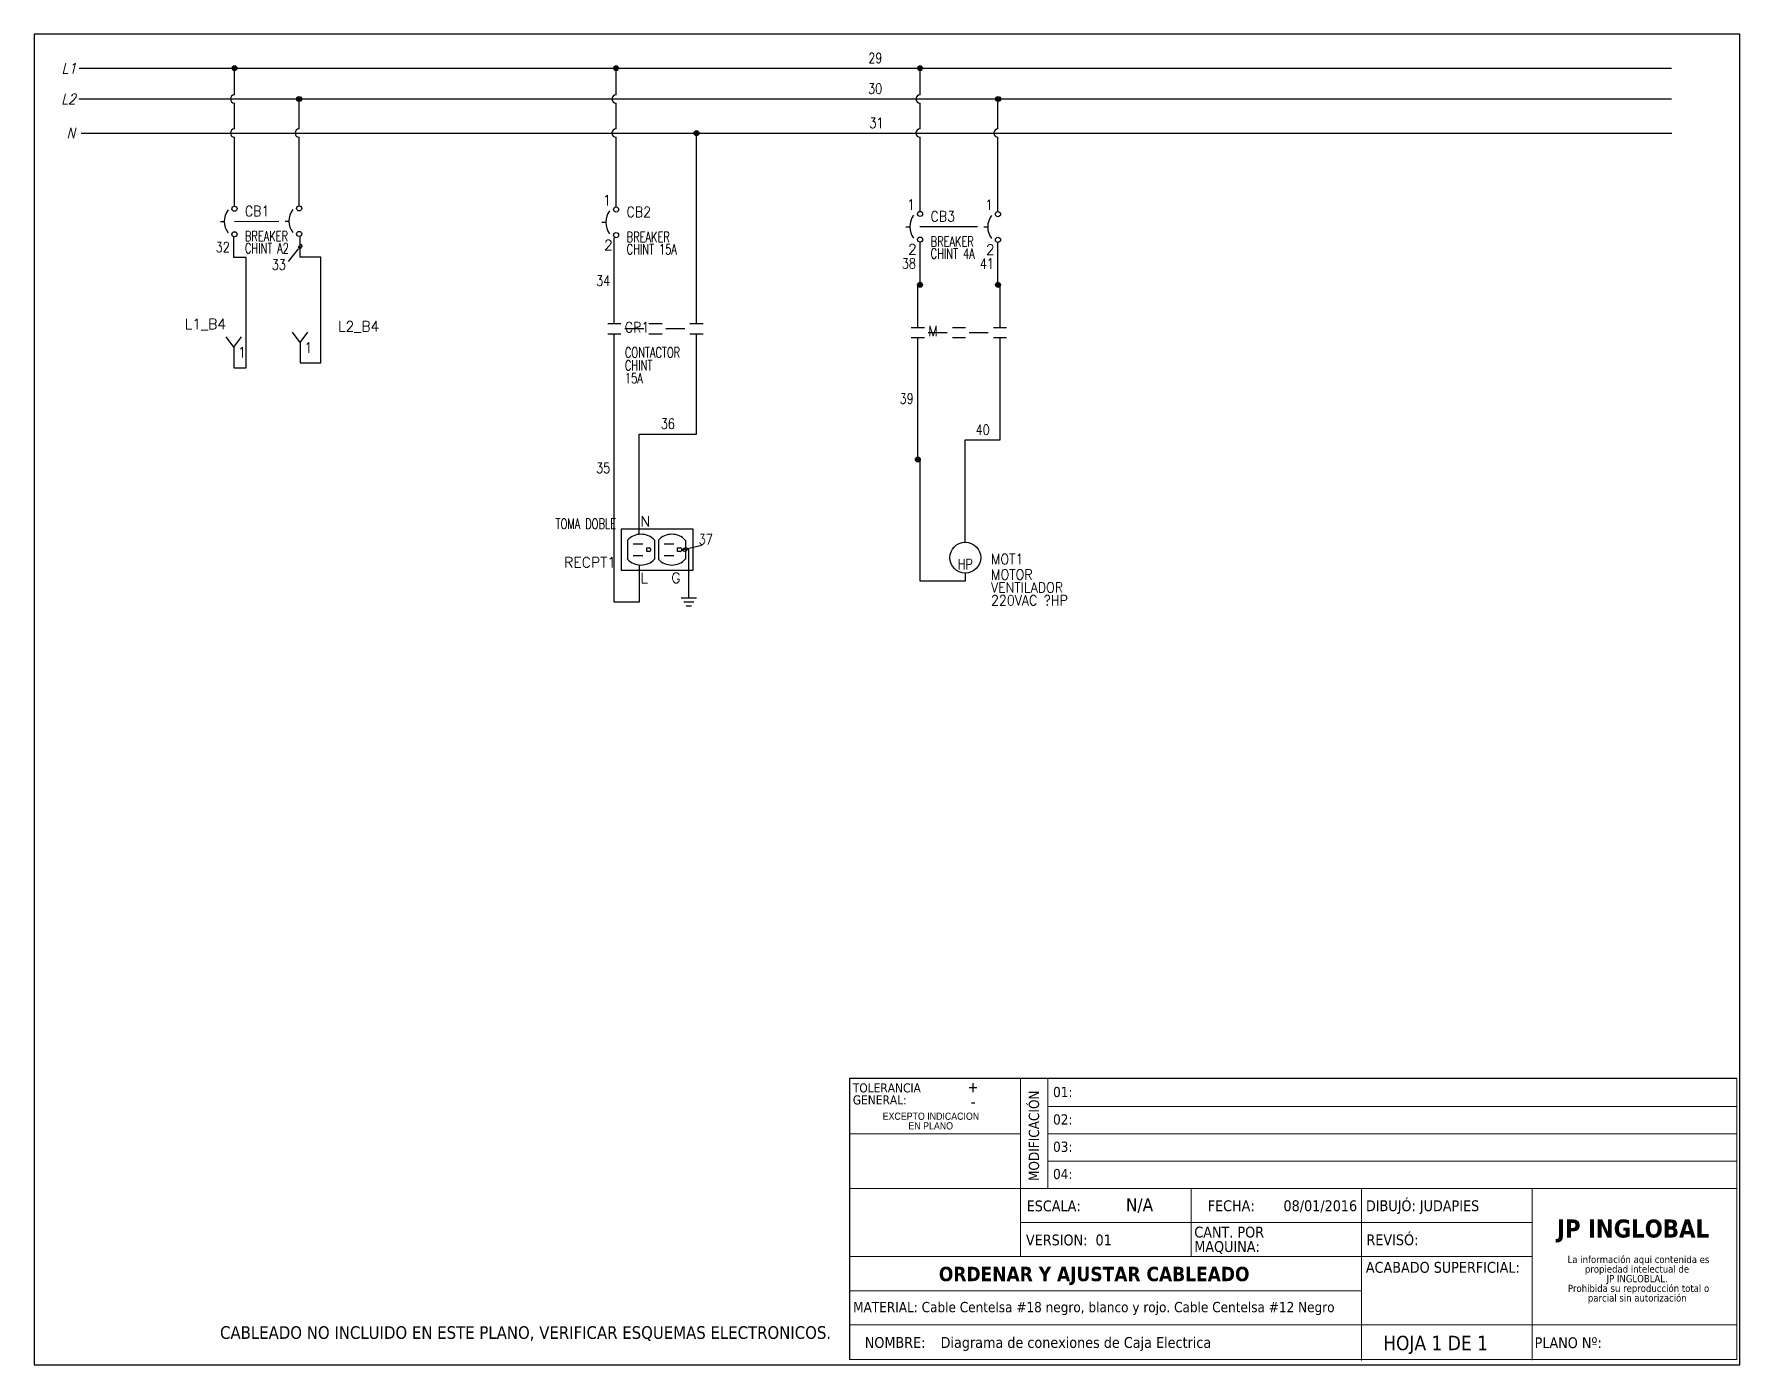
# Model space of a CAD drawing. Header units: millimetres. Extents: x 118.6 to 139.3, y 109.4 to 125.6.
import ezdxf
from ezdxf.enums import TextEntityAlignment as Align

# ---------------------------------------------------------------- set-up
doc = ezdxf.new("R2010")
doc.units = ezdxf.units.MM
doc.linetypes.add('CENTERX2', pattern=[20.32, 12.7, -2.54, 2.54, -2.54])
doc.linetypes.add('HIDDEN2', pattern=[0.1875, 0.125, -0.0625])
for name, color, linetype in [('CONTORNO', 179, 'Continuous'), ('DESC', 150, 'Continuous'), ('DESCCHILD', 20, 'Continuous'), ('LINK', 9, 'Continuous'), ('MISC', 7, 'Continuous'), ('SYMS', 7, 'Continuous'), ('TAGS', 150, 'Continuous'), ('TERMS', 123, 'Continuous'), ('WIRENO', 250, 'Continuous'), ('WIRES', 7, 'Continuous')]:
    doc.layers.add(name, color=color, linetype=linetype)
doc.styles.add('SLDTEXTSTYLE0', font='tahoma.ttf')
doc.styles.add('SLDTEXTSTYLE1', font='')
doc.styles.add('SLDTEXTSTYLE2', font='GOTHIC.TTF', dxfattribs={"width": 0.913})
doc.styles.add('WD', font='romans.shx')
doc.styles.get('SLDTEXTSTYLE1').set_extended_font_data('Tahoma', bold=True)

# ---------------------------------------------------------------- blocks, each defined once
blk = doc.blocks.new('VCB1')
at = {"linetype": 'HIDDEN2'}
blk.add_line((-0.171, 0), (-0.125, 0), dxfattribs=at)
for centre in [(0, 0.156), (0, -0.156)]:
    blk.add_circle(centre, 0.0312)
blk.add_arc((0.109, 0), 0.234, 143.1301, 216.8699)
at = {"style": 'WD'}
for tag, p, width in [('INST', (0.219, 0.388), 0.7), ('LOC', (0.219, 0.219), 0.7), ('TAG1', (0.127, 0.064), 0.9), ('XREF', (0.129, -0.09), 0.7), ('DESC1', (0.129, -0.242), 0.7), ('DESC2', (0.129, -0.389), 0.7)]:
    blk.add_attdef(tag, p, '', height=0.125, dxfattribs=dict(at, width=width))
at = {"linetype": 'Continuous', "style": 'WD'}
for tag, height, flags, p in [('TERM01', 0.125, 8, (-0.055, 0.207)), ('MFG', 0.01, 9, (-0.142, -0.088)), ('CAT', 0.01, 9, (-0.142, -0.073))]:
    blk.add_attdef(tag, text='', height=height, dxfattribs=dict(at, flags=flags)).set_placement(p, align=Align.RIGHT)
at = {"style": 'WD', "width": 0.7}
blk.add_attdef('RATING1', text='', height=0.125, dxfattribs=at).set_placement((-0.188, 0.062), align=Align.RIGHT)
at = {"color": 7, "style": 'WD'}
for tag, p in [('X4LINK', (-0.25, 0)), ('X1LINK', (0, 0))]:
    blk.add_attdef(tag, p, '', height=0.01, dxfattribs=at)
at = {"color": 7, "style": 'WD', "flags": 1}
for tag, p in [('X2TERM01', (0, 0.188)), ('X8TERM02', (0, -0.188))]:
    blk.add_attdef(tag, p, '', height=0.0125, dxfattribs=at)
at = {"linetype": 'Continuous', "style": 'WD', "flags": 9}
blk.add_attdef('ASSYCODE', text='', height=0.01, dxfattribs=at).set_placement((-0.153, -0.106), align=Align.CENTER)
at = {"style": 'WD', "flags": 9}
for tag, p in [('CONTACT', (-0.129, -0.129)), ('FAMILY', (-0.142, -0.036))]:
    blk.add_attdef(tag, text='', height=0.01, dxfattribs=at).set_placement(p, align=Align.RIGHT)
at = {"linetype": 'Continuous', "style": 'WD', "flags": 8}
blk.add_attdef('TERM02', text='', height=0.125, dxfattribs=at).set_placement((-0.041, -0.213), align=Align.TOP_RIGHT)
blk = doc.blocks.new('WDDOT')
for radius in [0.03, 0.0187, 0.00929]:
    blk.add_circle((0, 0), radius)
blk = doc.blocks.new('VMS21')
at = {"linetype": 'Continuous'}
for p, q in [((-0.08, 0.062), (0.08, 0.062)), ((-0.08, -0.062), (0.08, -0.062))]:
    blk.add_line(p, q, dxfattribs=at)
at = {"linetype": 'Continuous', "style": 'WD', "width": 0.9, "flags": 8}
blk.add_attdef('TERM01', text='', height=0.125, dxfattribs=at).set_placement((-0.031, 0.125), align=Align.RIGHT)
at = {"style": 'WD'}
for tag, p, width in [('INST', (0.125, 0.281), 0.7), ('LOC', (0.125, 0.111), 0.7), ('TAG2', (0.127, -0.045), 0.9), ('XREF', (0.129, -0.199), 0.7), ('DESC1', (0.129, -0.351), 0.7), ('DESC2', (0.129, -0.508), 0.7), ('DESC3', (0.129, -0.664), 0.7)]:
    blk.add_attdef(tag, p, '', height=0.125, dxfattribs=dict(at, width=width))
for tag, p, flags in [('FAMILY', (-0.181, 0.003), 9), ('CONTACT', (-0.181, -0.014), 1)]:
    blk.add_attdef(tag, p, '', height=0.01, dxfattribs=dict(at, flags=flags))
at = {"color": 7, "style": 'WD'}
for tag, p in [('X4LINK', (-0.141, 0)), ('X1LINK', (0.125, 0))]:
    blk.add_attdef(tag, p, '', height=0.01, dxfattribs=at)
at = {"color": 7, "style": 'WD', "flags": 1}
for tag, p in [('X2TERM01', (0, 0.062)), ('X8TERM02', (0, -0.062))]:
    blk.add_attdef(tag, p, '', height=0.0125, dxfattribs=at)
at = {"linetype": 'Continuous', "style": 'WD', "width": 0.9, "flags": 8}
blk.add_attdef('TERM02', text='', height=0.125, dxfattribs=at).set_placement((-0.031, -0.125), align=Align.TOP_RIGHT)
blk = doc.blocks.new('VCN1RDUP')
for p, q in [((-0.219, 0.25), (-0.219, -0.25)), ((0.656, 0.25), (-0.219, 0.25)), ((0.656, -0.25), (0.656, 0.25)), ((-0.14, 0.117), (-0.14, -0.117)), ((-0.071, 0.07), (0.046, 0.07)), ((0.093, -0.024), (0.093, 0.023)), ((0.093, 0.023), (0.125, 0.023)), ((0.14, 0.008), (0.14, -0.009)), ((0.187, 0.117), (0.187, -0.117)), ((0.235, 0.117), (0.235, -0.117)), ((0.304, 0.07), (0.421, 0.07)), ((0.468, -0.024), (0.468, 0.023)), ((0.468, 0.023), (0.5, 0.023)), ((0.515, 0.008), (0.515, -0.009)), ((0.562, 0.117), (0.562, -0.117)), ((-0.071, -0.071), (0.046, -0.071)), ((0.125, -0.024), (0.093, -0.024)), ((0.304, -0.071), (0.421, -0.071)), ((0.5, -0.024), (0.468, -0.024)), ((-0.219, -0.25), (0.656, -0.25))]:
    blk.add_line(p, q)
for centre, radius, start, end in [((0.023, -0.039), 0.226, 43.6028, 136.3972), ((0.125, 0.008), 0.015, 0, 90), ((0.398, -0.039), 0.226, 43.6028, 136.3972), ((0.5, 0.008), 0.015, 0, 90), ((0.023, 0.039), 0.226, 223.6028, 316.3972), ((0.125, -0.009), 0.015, 270, 0), ((0.398, 0.039), 0.226, 223.6028, 316.3972), ((0.5, -0.009), 0.015, 270, 0)]:
    blk.add_arc(centre, radius, start, end)
at = {"style": 'WD'}
for tag, width, p in [('INST', 0.7, (-0.281, 0.577)), ('LOC', 0.7, (-0.281, 0.408)), ('DESC1', 0.7, (-0.281, 0.252)), ('DESC2', 0.7, (-0.281, 0.095)), ('RATING1', 0.9, (-0.281, -0.061))]:
    blk.add_attdef(tag, text='', height=0.125, dxfattribs=dict(at, width=width)).set_placement(p, align=Align.RIGHT)
at = {"style": 'WD', "flags": 9}
blk.add_attdef('FAMILY', (-0.152, 0.205), '', height=0.01, rotation=90, dxfattribs=at)
at = {"linetype": 'Continuous', "style": 'WD', "flags": 9}
for tag, p in [('CAT', (-0.108, 0.23)), ('MFG', (-0.089, 0.228)), ('ASSYCODE', (-0.071, 0.23))]:
    blk.add_attdef(tag, text='', height=0.01, rotation=90, dxfattribs=at).set_placement(p, align=Align.CENTER)
at = {"linetype": 'Continuous', "style": 'WD', "flags": 8}
for tag, p in [('TERM02', (0.016, 0.281)), ('TERM05', (0.391, 0.281)), ('TERM06', (0.587, 0.08))]:
    blk.add_attdef(tag, p, '', height=0.125, dxfattribs=at)
at = {"style": 'WD', "flags": 1}
for tag, p in [('X2TERM02', (0, 0.188)), ('X1TERM03', (0.14, 0)), ('X2TERM05', (0.375, 0.188)), ('X1TERM06', (0.515, 0)), ('X8TERM01', (0, -0.188)), ('X8TERM04', (0.375, -0.188))]:
    blk.add_attdef(tag, p, '', height=0.0125, dxfattribs=at)
at = {"style": 'WD'}
blk.add_attdef('TAG1', text='', height=0.125, dxfattribs=at).set_placement((-0.281, -0.217), align=Align.RIGHT)
at = {"linetype": 'Continuous', "style": 'WD', "flags": 8}
for tag, p in [('TERM01', (0.016, -0.281)), ('TERM04', (0.391, -0.281))]:
    blk.add_attdef(tag, text='', height=0.125, dxfattribs=at).set_placement(p, align=Align.TOP_LEFT)
blk = doc.blocks.new('VGND2')
for p, q in [((0.09375, 0), (-0.09375, 0)), ((-0.0625, -0.046875), (0.0625, -0.046875)), ((-0.03125, -0.09375), (0.03125, -0.09375))]:
    blk.add_line(p, q)
at = {"style": 'WD', "flags": 1}
blk.add_attdef('X2TERM01', (0, 0), '', height=0.01, dxfattribs=at)
blk = doc.blocks.new('VCN1J_')
for q in [(-0.094, 0.062), (0.094, 0.062)]:
    blk.add_line((0, -0.063), q)
at = {"style": 'WD', "width": 0.7}
for tag, p in [('LOC', (-0.094, 0.743)), ('INST', (0.198, 0.912)), ('DESC1', (-0.094, 0.573)), ('DESC2', (-0.094, 0.417))]:
    blk.add_attdef(tag, text='', height=0.125, dxfattribs=at).set_placement(p, align=Align.RIGHT)
at = {"style": 'WD'}
blk.add_attdef('TAG1', text='', height=0.125, dxfattribs=at).set_placement((-0.094, 0.156), align=Align.RIGHT)
for tag, p, height, flags in [('FAMILY', (-0.194, 0.032), 0.01, 9), ('WDBLKNAM', (-0.194, 0.016), 0.01, 9), ('X8TERM01', (0, -0.063), 0.0125, 1), ('X8TERMDESC01', (0.053, -0.04), 0.01, 1)]:
    blk.add_attdef(tag, p, '', height=height, dxfattribs=dict(at, flags=flags))
for tag, p in [('X4LINK', (-0.125, 0.062)), ('X1LINK', (0.125, 0.062))]:
    blk.add_attdef(tag, p, '', height=0.01, dxfattribs=at)
at = {"linetype": 'Continuous', "style": 'WD', "flags": 9}
for tag, p in [('ASSYCODE', (-0.156, -0.063)), ('MFG', (-0.171, -0.031)), ('CAT', (-0.169, -0.012))]:
    blk.add_attdef(tag, text='', height=0.01, dxfattribs=at).set_placement(p, align=Align.CENTER)
at = {"linetype": 'Continuous', "style": 'WD', "flags": 8}
blk.add_attdef('TERM01', text='', height=0.125, dxfattribs=at).set_placement((0.047, -0.063), align=Align.TOP_LEFT)
blk = doc.blocks.new('HT0_LGENERIC')
at = {"style": 'WD', "oblique": 15, "width": 0.9}
blk.add_attdef('COLOR', text='', height=0.125, dxfattribs=at).set_placement((0, 0), align=Align.MIDDLE_CENTER)
at = {"color": 7, "style": 'WD'}
for tag, p in [('X4_TINY_DOT_DONT_REMOVE', (-0.125, 0)), ('X1_TINY_DOT_DONT_REMOVE', (0.125, 0))]:
    blk.add_attdef(tag, p, '', height=0.0001, dxfattribs=at)
at = {"style": 'WD', "flags": 1}
for tag, p in [('X4TERM01', (-0.125, 0)), ('X1TERM01', (0.125, 0))]:
    blk.add_attdef(tag, p, '', height=0.01, dxfattribs=at)
blk = doc.blocks.new('VMO12')
blk.add_circle((0, 0), 0.188)
at = {"linetype": 'Continuous', "style": 'WD', "flags": 8}
for tag, p in [('TERM01', (-0.031, 0.212)), ('TERM03', (-0.219, -0.135))]:
    blk.add_attdef(tag, text='', height=0.125, dxfattribs=at).set_placement(p, align=Align.RIGHT)
at = {"style": 'WD'}
for tag, p, width in [('INST', (0.318, 0.263), 0.7), ('LOC', (0.318, 0.094), 0.7), ('TAG1', (0.312, -0.079), 0.9), ('DESC1', (0.314, -0.268), 0.9), ('DESC2', (0.314, -0.424), 0.9), ('RATING3', (0.314, -0.737), 0.8), ('DESC3', (0.314, -0.581), 0.9), ('RATING4', (0.314, -0.893), 0.8), ('WDTAGALT', (0.312, -1.063), 0.7)]:
    blk.add_attdef(tag, p, '', height=0.125, dxfattribs=dict(at, width=width))
at = {"style": 'WD', "width": 0.8}
blk.add_attdef('RATING1', text='', height=0.125, dxfattribs=at).set_placement((0, 0), align=Align.CENTER)
at = {"linetype": 'Continuous', "style": 'WD', "flags": 9}
blk.add_attdef('ASSYCODE', text='', height=0.01, dxfattribs=at).set_placement((0, 0.125), align=Align.CENTER)
at = {"style": 'WD', "flags": 9}
blk.add_attdef('FAMILY', text='', height=0.01, dxfattribs=at).set_placement((-0.005, 0.17), align=Align.CENTER)
at = {"linetype": 'Continuous', "style": 'WD', "flags": 1}
for tag, p in [('MFG', (0, 0.14)), ('CAT', (0, 0.159))]:
    blk.add_attdef(tag, text='', height=0.01, dxfattribs=at).set_placement(p, align=Align.MIDDLE)
at = {"color": 7, "style": 'WD', "flags": 1}
for tag, p in [('X2TERM01', (0, 0.188)), ('X8TERM02', (0, -0.188))]:
    blk.add_attdef(tag, p, '', height=0.0125, dxfattribs=at)
at = {"style": 'WD', "width": 0.8}
blk.add_attdef('RATING2', text='', height=0.125, dxfattribs=at).set_placement((0, -0.016), align=Align.TOP_CENTER)
at = {"style": 'WD', "flags": 1}
blk.add_attdef('X0TERM03', (-0.138, -0.127), '', height=0.0125, dxfattribs=at)
at = {"linetype": 'Continuous', "style": 'WD', "flags": 8}
blk.add_attdef('TERM02', text='', height=0.125, dxfattribs=at).set_placement((-0.031, -0.209), align=Align.TOP_RIGHT)
blk = doc.blocks.new('WD_WNH')
at = {"linetype": 'Continuous', "style": 'WD', "width": 0.8}
blk.add_attdef('WIRENO', text='', height=0.125, dxfattribs=at).set_placement((0, 0.062), align=Align.CENTER)
at = {"style": 'WD', "flags": 1}
for tag, p in [('W01USER', (0, 0.078)), ('W02USER', (0, 0.07)), ('W03USER', (0, 0.062)), ('W04USER', (0, 0.055)), ('W05USER', (0, 0.047)), ('W06USER', (0, 0.039)), ('W07USER', (0, 0.031)), ('W08USER', (0, 0.023)), ('W09USER', (0, 0.016)), ('W10USER', (0, 0.008))]:
    blk.add_attdef(tag, text='', height=0.005, dxfattribs=at).set_placement(p, align=Align.CENTER)
blk = doc.blocks.new('WD_WNV')
at = {"linetype": 'Continuous', "style": 'WD', "width": 0.8}
blk.add_attdef('WIRENO', text='', height=0.125, dxfattribs=at).set_placement((-0.05, 0), align=Align.MIDDLE_RIGHT)
at = {"style": 'WD', "flags": 1}
for tag, p in [('W01USER', (-0.062, 0.094)), ('W02USER', (-0.062, 0.086)), ('W03USER', (-0.062, 0.078)), ('W04USER', (-0.062, 0.07)), ('W05USER', (-0.062, 0.062)), ('W06USER', (-0.062, 0.055)), ('W07USER', (-0.062, 0.047)), ('W08USER', (-0.062, 0.039)), ('W09USER', (-0.062, 0.031)), ('W10USER', (-0.062, 0.023))]:
    blk.add_attdef(tag, text='', height=0.005, dxfattribs=at).set_placement(p, align=Align.CENTER)
blk = doc.blocks.new('SW_NOTE_0')
at = {"layer": 'CONTORNO', "color": 0, "attachment_point": 2, "style": 'SLDTEXTSTYLE2'}
for s, insert, char_height in [('EXCEPTO INDICACION', (7.57, 1.35), 1.0583), ('EN PLANO', (7.54, -0.06), 1.058)]:
    blk.add_mtext(s, dxfattribs=dict(at, insert=insert, char_height=char_height))
blk = doc.blocks.new('SW_NOTE_2')
at = {"layer": 'CONTORNO', "color": 0, "char_height": 1.0583, "attachment_point": 2, "style": 'SLDTEXTSTYLE0'}
for s, insert in [('La información aqui contenida es ', (10.29, 1.34)), ('propiedad intelectual de', (10.08, -0.07)), ('JP INGLOBLAL.', (10.1, -1.48)), ('Prohibida su reproducción total o ', (10.3, -2.89)), ('parcial sin autorización', (10.12, -4.3))]:
    blk.add_mtext(s, dxfattribs=dict(at, insert=insert))
blk = doc.blocks.new('SW_NOTE_3')
at = {"color": 0, "linetype": 'Continuous', "lineweight": 0, "attachment_point": 1, "style": 'SLDTEXTSTYLE0'}
for s, insert, char_height in [('TOLERANCIA ', (0, 1.68), 1.3229), ('GENERAL:', (0, -0.08), 1.323)]:
    blk.add_mtext(s, dxfattribs=dict(at, insert=insert, char_height=char_height))
blk = doc.blocks.new('SW_NOTE_4')
at = {"color": 0, "linetype": 'Continuous', "lineweight": 0, "char_height": 1.587, "attachment_point": 1, "style": 'SLDTEXTSTYLE0'}
for s, insert in [('CANT. POR ', (0, 2.02)), ('MAQUINA:', (0, -0.1))]:
    blk.add_mtext(s, dxfattribs=dict(at, insert=insert))

msp = doc.modelspace()

# ---------------------------------------------------------------- linework, layer by layer
at = {"color": 7, "linetype": 'Continuous'}
for p, q in [((139.334, 125.621), (118.584, 125.621)), ((118.584, 125.621), (118.584, 109.436)), ((139.334, 109.436), (139.334, 125.621)), ((118.584, 109.436), (139.334, 109.436))]:
    msp.add_line(p, q, dxfattribs=at)
at = {"color": 7, "linetype": 'Continuous', "lineweight": 30}
for p, q in [((139.298, 112.919), (128.504, 112.919)), ((128.504, 112.919), (128.504, 109.501))]:
    msp.add_line(p, q, dxfattribs=at)
at = {"color": 7, "linetype": 'Continuous', "lineweight": 0}
for p, q in [((130.583, 112.919), (130.583, 110.752)), ((130.915, 112.919), (130.915, 111.582)), ((139.298, 112.578), (130.915, 112.578)), ((130.583, 112.246), (128.504, 112.246)), ((139.298, 112.246), (130.915, 112.246)), ((139.298, 111.914), (130.915, 111.914)), ((139.298, 111.582), (128.508, 111.582)), ((132.658, 111.582), (132.658, 110.752)), ((134.733, 111.582), (134.733, 109.49)), ((136.808, 111.582), (136.808, 109.493)), ((136.808, 111.167), (130.583, 111.167)), ((136.808, 110.752), (128.507, 110.752)), ((134.733, 110.337), (128.507, 110.337)), ((139.298, 109.922), (128.507, 109.922))]:
    msp.add_line(p, q, dxfattribs=at)
at = {"color": 7, "linetype": 'CENTERX2', "lineweight": 0}
for p, q in [((139.298, 112.919), (139.298, 109.501)), ((139.334, 112.853), (139.334, 109.436)), ((128.504, 109.501), (139.298, 109.501)), ((128.54, 109.436), (139.334, 109.436))]:
    msp.add_line(p, q, dxfattribs=at)
at = {"layer": 'LINK'}
for points in [[(121.021, 123.342), (121.559, 123.347)], [(129.36, 123.28), (130.06, 123.28)], [(125.77, 122.04), (126, 122.04)], [(126.27, 122.04), (126.5, 122.04)], [(129.46, 121.99), (129.69, 121.99)], [(129.96, 121.99), (130.19, 121.99)]]:
    msp.add_lwpolyline(points, dxfattribs=at)
at = {"layer": 'WIRENO'}
for points in [[(121.677, 122.857), (121.801, 123.01), (121.823, 123.013), (121.843, 123.037), (121.841, 123.059), (121.819, 123.057), (121.799, 123.032), (121.8, 123.021)], [(126.705, 119.402), (126.534, 119.359), (126.515, 119.371), (126.485, 119.363), (126.473, 119.344), (126.492, 119.333), (126.523, 119.34), (126.528, 119.35)]]:
    msp.add_lwpolyline(points, dxfattribs=at)
at = {"layer": 'WIRES'}
for p, q in [((119.133, 125.206), (138.502, 125.206)), ((121.021, 124.882), (121.021, 125.206)), ((125.663, 124.882), (125.663, 125.206)), ((129.361, 124.882), (129.361, 125.206)), ((119.127, 124.832), (138.502, 124.832)), ((121.021, 124.467), (121.021, 124.782)), ((121.808, 124.467), (121.808, 124.832)), ((125.663, 124.467), (125.663, 124.782)), ((129.361, 124.467), (129.361, 124.782)), ((130.309, 124.467), (130.309, 124.795)), ((130.311, 124.795), (130.311, 124.832)), ((119.155, 124.417), (138.507, 124.417)), ((121.021, 123.529), (121.021, 124.367)), ((121.808, 123.533), (121.808, 124.367)), ((125.663, 123.519), (125.663, 124.367)), ((126.642, 122.101), (126.642, 124.417)), ((129.361, 123.466), (129.361, 124.367)), ((130.309, 123.463), (130.309, 124.367)), ((121.014, 122.905), (121.014, 123.155)), ((121.821, 122.91), (121.821, 123.16)), ((125.642, 122.101), (125.642, 123.144)), ((129.361, 122.572), (129.361, 123.091)), ((130.309, 122.571), (130.309, 123.088)), ((121.164, 122.905), (121.014, 122.905)), ((121.164, 121.564), (121.164, 122.905)), ((122.071, 122.91), (121.821, 122.91)), ((122.071, 121.621), (122.071, 122.91)), ((129.334, 122.054), (129.334, 122.572)), ((129.334, 122.572), (129.361, 122.572)), ((130.334, 122.571), (130.309, 122.571)), ((130.334, 122.054), (130.334, 122.571)), ((121.014, 121.814), (121.014, 121.564)), ((121.821, 121.871), (121.821, 121.621)), ((125.642, 118.714), (125.642, 121.976)), ((126.642, 120.757), (126.642, 121.976)), ((129.334, 120.448), (129.334, 121.929)), ((130.334, 120.685), (130.334, 121.929)), ((121.821, 121.621), (122.071, 121.621)), ((121.014, 121.564), (121.164, 121.564)), ((125.944, 119.539), (125.944, 120.757)), ((125.944, 120.757), (126.642, 120.757)), ((129.911, 119.44), (129.911, 120.685)), ((129.911, 120.685), (130.334, 120.685)), ((129.363, 120.448), (129.334, 120.448)), ((129.363, 118.967), (129.363, 120.448)), ((126.548, 119.352), (126.459, 119.352)), ((126.548, 118.762), (126.548, 119.352)), ((125.944, 119.164), (125.944, 118.714)), ((129.911, 118.967), (129.363, 118.967)), ((129.911, 119.065), (129.911, 118.967)), ((125.944, 118.714), (125.642, 118.714))]:
    msp.add_line(p, q, dxfattribs=at)
for centre in [(121.021, 124.832), (125.663, 124.832), (129.361, 124.832), (121.021, 124.417), (121.808, 124.417), (125.663, 124.417), (129.361, 124.417), (130.309, 124.417)]:
    msp.add_arc(centre, 0.05, 90, 270, dxfattribs=at)

# ---------------------------------------------------------------- block references
at = {"color": 7, "linetype": 'Continuous', "lineweight": 0, "xscale": 0.083, "yscale": 0.083, "zscale": 0.083}
for name, p in [('SW_NOTE_3', (128.543, 112.72)), ('SW_NOTE_4', (132.697, 110.949))]:
    msp.add_blockref(name, p, dxfattribs=at)
at = {"layer": 'CONTORNO', "xscale": 0.083, "yscale": 0.083, "zscale": 0.083}
msp.add_blockref('SW_NOTE_0', (128.865, 112.392), dxfattribs=at)
at = {"layer": 'CONTORNO', "color": 7, "xscale": 0.083, "yscale": 0.083, "zscale": 0.083}
msp.add_blockref('SW_NOTE_2', (137.246, 110.651), dxfattribs=at)
at = {"layer": 'SYMS'}
ref = msp.add_blockref('HT0_LGENERIC', (119.008, 125.206), dxfattribs=at)
ref.add_attrib('X1_TINY_DOT_DONT_REMOVE', '.', (119.137, 125.206), dxfattribs={"layer": 'MISC', "color": 7, "height": 0.0001, "style": 'WD'})
ref.add_attrib('X4_TINY_DOT_DONT_REMOVE', '.', (118.912, 125.206), dxfattribs={"layer": 'MISC', "color": 7, "height": 0.0001, "style": 'WD'})
ref.add_attrib('COLOR', 'L1', dxfattribs={"layer": 'MISC', "height": 0.125, "style": 'WD', "oblique": 15, "width": 0.9}).set_placement((119.008, 125.206), align=Align.MIDDLE_CENTER)
for name, p in [('WDDOT', (121.021, 125.206)), ('WDDOT', (125.663, 125.206)), ('WDDOT', (129.361, 125.206)), ('WDDOT', (121.808, 124.832)), ('WDDOT', (130.311, 124.832)), ('WDDOT', (126.642, 124.417)), ('WDDOT', (129.361, 122.572)), ('WDDOT', (130.309, 122.571)), ('VMS21', (126.142, 122.038)), ('VMS21', (126.642, 122.038)), ('VMS21', (129.834, 121.991)), ('VMS21', (130.334, 121.991)), ('WDDOT', (129.334, 120.448)), ('VGND2', (126.548, 118.762))]:
    msp.add_blockref(name, p, dxfattribs=at)
ref = msp.add_blockref('HT0_LGENERIC', (119.002, 124.832), dxfattribs=at)
ref.add_attrib('X1_TINY_DOT_DONT_REMOVE', '.', (119.131, 124.832), dxfattribs={"layer": 'MISC', "color": 7, "height": 0.0001, "style": 'WD'})
ref.add_attrib('X4_TINY_DOT_DONT_REMOVE', '.', (118.906, 124.832), dxfattribs={"layer": 'MISC', "color": 7, "height": 0.0001, "style": 'WD'})
ref.add_attrib('COLOR', 'L2', dxfattribs={"layer": 'MISC', "height": 0.125, "style": 'WD', "oblique": 15, "width": 0.9}).set_placement((119.002, 124.832), align=Align.MIDDLE_CENTER)
ref = msp.add_blockref('HT0_LGENERIC', (119.03, 124.418), dxfattribs=at)
ref.add_attrib('X1_TINY_DOT_DONT_REMOVE', '.', (119.132, 124.418), dxfattribs={"layer": 'MISC', "color": 7, "height": 0.0001, "style": 'WD'})
ref.add_attrib('X4_TINY_DOT_DONT_REMOVE', '.', (118.962, 124.418), dxfattribs={"layer": 'MISC', "color": 7, "height": 0.0001, "style": 'WD'})
ref.add_attrib('COLOR', 'N', dxfattribs={"layer": 'MISC', "height": 0.125, "style": 'WD', "oblique": 15, "width": 0.9}).set_placement((119.03, 124.418), align=Align.MIDDLE_CENTER)
ref = msp.add_blockref('VCB1', (121.021, 123.342), dxfattribs=dict(at, xscale=0.996, yscale=0.996, zscale=0.996))
ref.add_attrib('DESC2', 'CHINT A2', (121.149, 122.954), dxfattribs={"layer": 'DESC', "height": 0.1245, "style": 'WD', "width": 0.7})
ref.add_attrib('DESC1', 'BREAKER', (121.149, 123.101), dxfattribs={"layer": 'DESC', "height": 0.1245, "style": 'WD', "width": 0.7})
ref.add_attrib('TAG1', 'CB1', (121.148, 123.406), dxfattribs={"layer": 'TAGS', "height": 0.1245, "style": 'WD', "width": 0.9})
at = {"layer": 'SYMS', "xscale": 0.996, "yscale": 0.996, "zscale": 0.996}
msp.add_blockref('VCB1', (121.808, 123.346), dxfattribs=at)
at = {"layer": 'SYMS'}
ref = msp.add_blockref('VCB1', (125.663, 123.332), dxfattribs=at)
ref.add_attrib('DESC2', 'CHINT 15A', (125.792, 122.942), dxfattribs={"layer": 'DESC', "height": 0.125, "style": 'WD', "width": 0.7})
ref.add_attrib('DESC1', 'BREAKER ', (125.792, 123.09), dxfattribs={"layer": 'DESC', "height": 0.125, "style": 'WD', "width": 0.7})
ref.add_attrib('TAG1', 'CB2', (125.79, 123.396), dxfattribs={"layer": 'TAGS', "height": 0.125, "style": 'WD', "width": 0.9})
ref.add_attrib('TERM02', '2', dxfattribs={"layer": 'TERMS', "linetype": 'Continuous', "height": 0.125, "style": 'WD', "flags": 8}).set_placement((125.623, 123.118), align=Align.TOP_RIGHT)
ref.add_attrib('TERM01', '1', dxfattribs={"layer": 'TERMS', "linetype": 'Continuous', "height": 0.125, "style": 'WD', "flags": 8}).set_placement((125.608, 123.538), align=Align.RIGHT)
ref = msp.add_blockref('VCB1', (129.361, 123.278), dxfattribs=at)
ref.add_attrib('DESC2', 'CHINT 4A', (129.49, 122.889), dxfattribs={"layer": 'DESC', "height": 0.125, "style": 'WD', "width": 0.7})
ref.add_attrib('DESC1', 'BREAKER', (129.49, 123.036), dxfattribs={"layer": 'DESC', "height": 0.125, "style": 'WD', "width": 0.7})
ref.add_attrib('TAG1', 'CB3', (129.488, 123.342), dxfattribs={"layer": 'TAGS', "height": 0.125, "style": 'WD', "width": 0.9})
ref.add_attrib('TERM02', '2', dxfattribs={"layer": 'TERMS', "linetype": 'Continuous', "height": 0.125, "style": 'WD', "flags": 8}).set_placement((129.321, 123.065), align=Align.TOP_RIGHT)
ref.add_attrib('TERM01', '1', dxfattribs={"layer": 'TERMS', "linetype": 'Continuous', "height": 0.125, "style": 'WD', "flags": 8}).set_placement((129.306, 123.485), align=Align.RIGHT)
ref = msp.add_blockref('VCB1', (130.309, 123.275), dxfattribs=at)
ref.add_attrib('TERM02', '2', dxfattribs={"layer": 'TERMS', "linetype": 'Continuous', "height": 0.125, "style": 'WD', "flags": 8}).set_placement((130.268, 123.062), align=Align.TOP_RIGHT)
ref.add_attrib('TERM01', '1', dxfattribs={"layer": 'TERMS', "linetype": 'Continuous', "height": 0.125, "style": 'WD', "flags": 8}).set_placement((130.254, 123.482), align=Align.RIGHT)
ref = msp.add_blockref('VCN1J_', (121.014, 121.877), dxfattribs=at)
ref.add_attrib('TAG1', 'L1_B4', dxfattribs={"layer": 'TAGS', "height": 0.125, "style": 'WD'}).set_placement((120.92, 122.033), align=Align.RIGHT)
ref.add_attrib('TERM01', '1', dxfattribs={"layer": 'TERMS', "linetype": 'Continuous', "height": 0.125, "style": 'WD', "flags": 8}).set_placement((121.061, 121.814), align=Align.TOP_LEFT)
ref = msp.add_blockref('VCN1J_', (121.821, 121.933), dxfattribs=at)
ref.add_attrib('TAG1', 'L2_B4', dxfattribs={"layer": 'TAGS', "height": 0.125, "style": 'WD'}).set_placement((122.784, 122.004), align=Align.RIGHT)
ref.add_attrib('TERM01', '1', dxfattribs={"layer": 'TERMS', "linetype": 'Continuous', "height": 0.125, "style": 'WD', "flags": 8}).set_placement((121.868, 121.871), align=Align.TOP_LEFT)
ref = msp.add_blockref('VMS21', (125.642, 122.038), dxfattribs=at)
ref.add_attrib('DESC3', '15A', (125.771, 121.374), dxfattribs={"layer": 'DESCCHILD', "height": 0.125, "style": 'WD', "width": 0.7})
ref.add_attrib('DESC2', 'CHINT', (125.771, 121.53), dxfattribs={"layer": 'DESCCHILD', "height": 0.125, "style": 'WD', "width": 0.7})
ref.add_attrib('DESC1', 'CONTACTOR', (125.771, 121.687), dxfattribs={"layer": 'DESCCHILD', "height": 0.125, "style": 'WD', "width": 0.7})
ref.add_attrib('TAG2', 'CR1', (125.769, 121.993), dxfattribs={"layer": 'TAGS', "height": 0.125, "style": 'WD', "width": 0.9})
ref = msp.add_blockref('VMS21', (129.334, 121.991), dxfattribs=at)
ref.add_attrib('TAG2', 'M', (129.461, 121.946), dxfattribs={"layer": 'TAGS', "height": 0.125, "style": 'WD', "width": 0.9})
ref = msp.add_blockref('VCN1RDUP', (125.944, 119.351), dxfattribs=at)
ref.add_attrib('TERM04', 'G', dxfattribs={"layer": 'TERMS', "linetype": 'Continuous', "height": 0.125, "style": 'WD', "flags": 8}).set_placement((126.335, 119.07), align=Align.TOP_LEFT)
ref.add_attrib('TERM01', 'L', dxfattribs={"layer": 'TERMS', "linetype": 'Continuous', "height": 0.125, "style": 'WD', "flags": 8}).set_placement((125.96, 119.07), align=Align.TOP_LEFT)
ref.add_attrib('TERM02', 'N', (125.96, 119.633), dxfattribs={"layer": 'TERMS', "linetype": 'Continuous', "height": 0.125, "style": 'WD', "flags": 8})
ref.add_attrib('DESC1', 'TOMA DOBLE', dxfattribs={"layer": 'DESC', "height": 0.125, "style": 'WD', "width": 0.7}).set_placement((125.663, 119.603), align=Align.RIGHT)
ref.add_attrib('TAG1', 'RECPT1', dxfattribs={"layer": 'TAGS', "height": 0.125, "style": 'WD'}).set_placement((125.663, 119.134), align=Align.RIGHT)
ref = msp.add_blockref('VMO12', (129.911, 119.253), dxfattribs=at)
ref.add_attrib('DESC3', '220VAC ?HP', (130.224, 118.672), dxfattribs={"layer": 'DESC', "height": 0.125, "style": 'WD', "width": 0.9})
ref.add_attrib('RATING2', 'HP', dxfattribs={"layer": 'MISC', "height": 0.125, "style": 'WD', "width": 0.8}).set_placement((129.911, 119.236), align=Align.TOP_CENTER)
ref.add_attrib('DESC1', 'MOTOR', (130.224, 118.985), dxfattribs={"layer": 'DESC', "height": 0.125, "style": 'WD', "width": 0.9})
ref.add_attrib('DESC2', 'VENTILADOR', (130.224, 118.828), dxfattribs={"layer": 'DESC', "height": 0.125, "style": 'WD', "width": 0.9})
ref.add_attrib('TAG1', 'MOT1', (130.223, 119.174), dxfattribs={"layer": 'TAGS', "height": 0.125, "style": 'WD', "width": 0.9})
at = {"layer": 'WIRENO'}
ref = msp.add_blockref('WD_WNH', (128.817, 125.206), dxfattribs=at)
ref.add_attrib('WIRENO', '29', dxfattribs={"linetype": 'Continuous', "height": 0.125, "style": 'WD', "width": 0.8}).set_placement((128.817, 125.268), align=Align.CENTER)
ref = msp.add_blockref('WD_WNH', (128.815, 124.832), dxfattribs=at)
ref.add_attrib('WIRENO', '30', dxfattribs={"linetype": 'Continuous', "height": 0.125, "style": 'WD', "width": 0.8}).set_placement((128.815, 124.895), align=Align.CENTER)
ref = msp.add_blockref('WD_WNH', (128.831, 124.417), dxfattribs=at)
ref.add_attrib('WIRENO', '31', dxfattribs={"linetype": 'Continuous', "height": 0.125, "style": 'WD', "width": 0.8}).set_placement((128.831, 124.479), align=Align.CENTER)
ref = msp.add_blockref('WD_WNV', (121.014, 123.03), dxfattribs=at)
ref.add_attrib('WIRENO', '32', dxfattribs={"linetype": 'Continuous', "height": 0.125, "style": 'WD', "width": 0.8}).set_placement((120.964, 123.03), align=Align.MIDDLE_RIGHT)
ref = msp.add_blockref('WD_WNV', (121.821, 123.035), dxfattribs=at)
ref.add_attrib('WIRENO', '33', dxfattribs={"linetype": 'Continuous', "height": 0.125, "style": 'WD', "width": 0.8}).set_placement((121.646, 122.818), align=Align.MIDDLE_RIGHT)
ref = msp.add_blockref('WD_WNV', (129.361, 122.831), dxfattribs=at)
ref.add_attrib('WIRENO', '38', dxfattribs={"linetype": 'Continuous', "height": 0.125, "style": 'WD', "width": 0.8}).set_placement((129.311, 122.831), align=Align.MIDDLE_RIGHT)
ref = msp.add_blockref('WD_WNV', (130.309, 122.829), dxfattribs=at)
ref.add_attrib('WIRENO', '41', dxfattribs={"linetype": 'Continuous', "height": 0.125, "style": 'WD', "width": 0.8}).set_placement((130.259, 122.829), align=Align.MIDDLE_RIGHT)
ref = msp.add_blockref('WD_WNV', (125.642, 122.622), dxfattribs=at)
ref.add_attrib('WIRENO', '34', dxfattribs={"linetype": 'Continuous', "height": 0.125, "style": 'WD', "width": 0.8}).set_placement((125.592, 122.622), align=Align.MIDDLE_RIGHT)
ref = msp.add_blockref('WD_WNV', (129.334, 121.188), dxfattribs=at)
ref.add_attrib('WIRENO', '39', dxfattribs={"linetype": 'Continuous', "height": 0.125, "style": 'WD', "width": 0.8}).set_placement((129.284, 121.188), align=Align.MIDDLE_RIGHT)
ref = msp.add_blockref('WD_WNH', (126.293, 120.757), dxfattribs=at)
ref.add_attrib('WIRENO', '36', dxfattribs={"linetype": 'Continuous', "height": 0.125, "style": 'WD', "width": 0.8}).set_placement((126.293, 120.82), align=Align.CENTER)
ref = msp.add_blockref('WD_WNH', (130.123, 120.685), dxfattribs=at)
ref.add_attrib('WIRENO', '40', dxfattribs={"linetype": 'Continuous', "height": 0.125, "style": 'WD', "width": 0.8}).set_placement((130.123, 120.747), align=Align.CENTER)
ref = msp.add_blockref('WD_WNV', (125.642, 120.345), dxfattribs=at)
ref.add_attrib('WIRENO', '35', dxfattribs={"linetype": 'Continuous', "height": 0.125, "style": 'WD', "width": 0.8}).set_placement((125.592, 120.345), align=Align.MIDDLE_RIGHT)
ref = msp.add_blockref('WD_WNH', (126.504, 119.352), dxfattribs=at)
ref.add_attrib('WIRENO', '37', dxfattribs={"linetype": 'Continuous', "height": 0.125, "style": 'WD', "width": 0.8}).set_placement((126.754, 119.414), align=Align.CENTER)

# ---------------------------------------------------------------- texts
at = {"color": 7, "linetype": 'Continuous', "lineweight": 0, "style": 'SLDTEXTSTYLE0'}
for s, insert, char_height, attachment_point in [('+ ', (130.07, 112.882), 0.1318, 3), ('01:', (130.979, 112.817), 0.1245, 1), ('- ', (130.035, 112.702), 0.1318, 3), ('02:', (130.979, 112.483), 0.1245, 1), ('03:', (130.979, 112.151), 0.1245, 1), ('04:', (130.979, 111.819), 0.1245, 1), ('ESCALA:', (130.658, 111.435), 0.1318, 1), ('\\pi-0.39529,l0.52705,t1.0541;FECHA:^I08/01/2016', (132.728, 111.437), 0.13176, 1), ('VERSION:  01', (130.649, 111.021), 0.13176, 1), ('REVISÓ:', (134.791, 111.023), 0.1318, 1), ('MATERIAL: Cable Centelsa #18 negro, blanco y rojo. Cable Centelsa #12 Negro', (128.547, 110.201), 0.1245, 1), ('\\pi-0.39529,l0.52705,t1.0541;NOMBRE:^IDiagrama de conexiones de Caja Electrica', (128.557, 109.774), 0.13176, 1), ('HOJA 1 DE 1', (134.995, 109.79), 0.17568, 1), ('PLANO Nº:', (136.837, 109.771), 0.1318, 1)]:
    msp.add_mtext(s, dxfattribs=dict(at, insert=insert, char_height=char_height, attachment_point=attachment_point))
at = {"color": 7, "linetype": 'Continuous', "lineweight": 0, "insert": (130.684, 111.672), "char_height": 0.1245, "attachment_point": 1, "rotation": 90, "style": 'SLDTEXTSTYLE0'}
msp.add_mtext('MODIFICACIÓN', dxfattribs=at)
at = {"layer": 'CONTORNO', "color": 7}
for s, insert, char_height, attachment_point, style in [('N/A', (132.031, 111.462), 0.1581, 2, 'SLDTEXTSTYLE0'), ('DIBUJÓ: JUDAPIES', (134.785, 111.437), 0.13176, 1, 'SLDTEXTSTYLE0'), ('ORDENAR Y AJUSTAR CABLEADO', (131.479, 110.629), 0.17568, 2, 'SLDTEXTSTYLE1'), ('ACABADO SUPERFICIAL:', (134.784, 110.688), 0.13176, 1, 'SLDTEXTSTYLE0'), ('CABLEADO NO INCLUIDO EN ESTE PLANO, VERIFICAR ESQUEMAS ELECTRONICOS.', (128.279, 109.906), 0.15372, 3, 'SLDTEXTSTYLE0')]:
    msp.add_mtext(s, dxfattribs=dict(at, insert=insert, char_height=char_height, attachment_point=attachment_point, style=style))
at = {"layer": 'CONTORNO', "insert": (137.109, 111.204), "char_height": 0.2196, "attachment_point": 1, "style": 'SLDTEXTSTYLE1'}
msp.add_mtext('JP INGLOBAL', dxfattribs=at)

doc.saveas('drawing.dxf')
